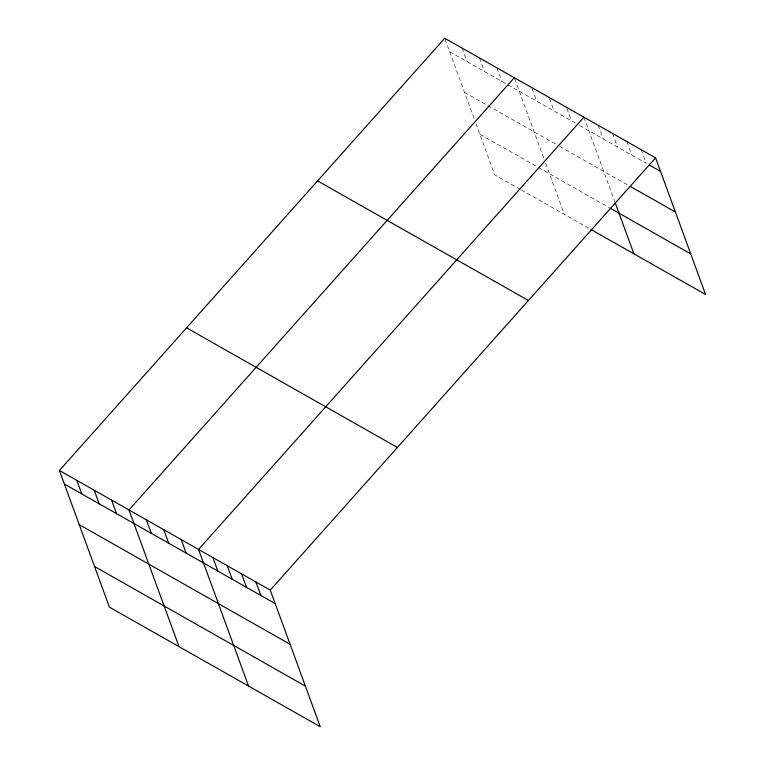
<?xml version="1.0" encoding="UTF-8"?>
<svg xmlns="http://www.w3.org/2000/svg" width="765" height="765" viewBox="0 0 765 765"><rect width="100%" height="100%" fill="white"/><g stroke="black" fill="none" stroke-linecap="round" stroke-linejoin="round"><path stroke-width="0.57" stroke-dasharray="3.83 2.87" d="M449.696 51.791L506.994 84.293M508.017 84.877L575.548 123.184M579.64 125.508L646.196 163.261L641.242 149.73M464.565 92.412L558.699 145.819M559.722 146.392L628.294 185.302M479.885 134.267L537.183 166.77M538.206 167.353L608.806 207.411M520.324 189.404L494.745 174.889L476.05 123.806M521.348 189.988L589.901 228.878M626.908 141.592L631.861 155.132M612.574 133.464L617.527 146.995M598.24 125.326L603.193 138.867M583.896 117.198L614.821 201.702M566.884 108.362L571.455 120.86M549.49 98.503L554.061 110.992M532.096 88.635L536.667 101.123M514.702 78.766L544.097 159.091M545.627 163.28L564.321 214.363M496.925 67.855L501.878 81.386M479.531 57.987L484.484 71.518M462.137 48.119L467.09 61.659M445.125 39.292L474.52 119.617"/><path stroke-width="1.15" d="M59.412 470.494L270.255 590.111L320.258 726.75L109.414 607.142L59.412 470.494L444.742 38.25L655.586 157.858L705.588 294.506L590.924 229.452M514.319 77.724L128.989 509.968L178.991 646.607M583.896 117.198L198.565 549.442L248.568 686.081M270.255 590.111L655.586 157.858M649.275 165.011L660.539 171.398M630.341 186.459L675.399 212.02M609.829 207.984L690.719 253.875M317.58 180.894L528.424 300.502M186.574 327.85L397.408 447.468M64.365 484.035L275.209 603.642M79.235 524.656L290.069 644.273M94.554 566.511L305.388 686.129M615.203 202.744L633.898 253.837M255.912 581.974L260.865 595.514M241.577 573.836L246.531 587.377M227.243 565.708L232.197 579.239M212.899 557.57L217.853 571.111M181.171 539.574L186.124 553.105M163.777 529.705L168.73 543.236M146.383 519.837L151.336 533.368M111.594 500.1L116.548 513.64M94.2 490.231L99.154 503.772M76.806 480.363L81.759 493.903"/></g></svg>
